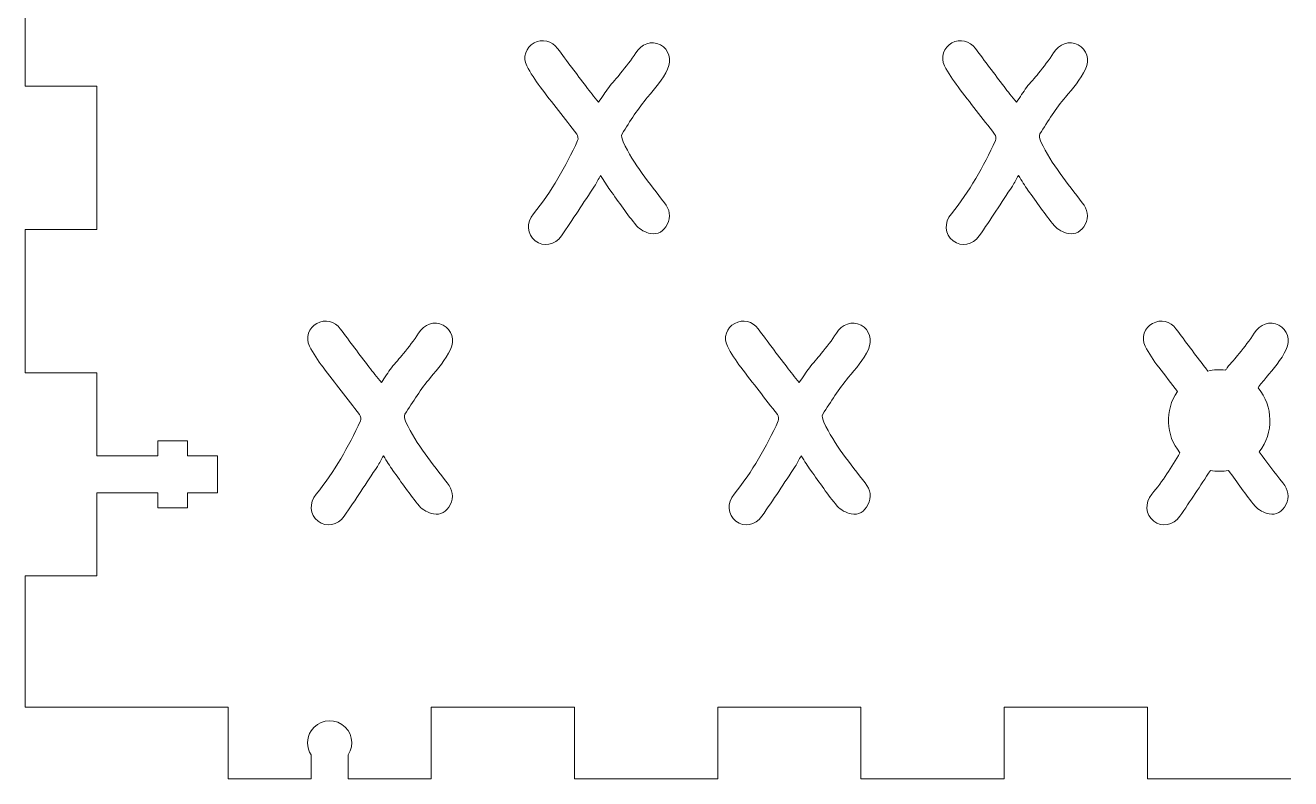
# Model space of a CAD drawing. Header units: inches. Extents: x 5 to 205, y 56 to 256.
# Drawn here: x 5.3 to 111.3, y 56 to 119.1 of the extents above; entities that cross this region are included whole.
import ezdxf

# ---------------------------------------------------------------- set-up
doc = ezdxf.new("R2010")
doc.units = ezdxf.units.IN
doc.header["$MEASUREMENT"] = 0

# ---------------------------------------------------------------- blocks, each defined once
blk = doc.blocks.new('block 128')
at = {"color": 7, "lineweight": 15, "true_color": 0xffffff}
blk.add_open_spline([(66.69, 93.68), (66.23, 94.3), (65.4, 94.51), (64.73, 94.13)], degree=3, dxfattribs=at)
blk = doc.blocks.new('block 129')
at = {"color": 7, "lineweight": 15, "true_color": 0xffffff}
blk.add_open_spline([(64.73, 94.13), (64.06, 93.76), (63.74, 92.92), (64.11, 92.22)], degree=3, dxfattribs=at)
blk = doc.blocks.new('block 130')
at = {"color": 7, "lineweight": 15, "true_color": 0xffffff}
blk.add_open_spline([(64.11, 92.22), (64.42, 91.6), (64.82, 91.02), (65.24, 90.46)], degree=3, dxfattribs=at)
blk = doc.blocks.new('block 131')
at = {"color": 7, "lineweight": 15, "true_color": 0xffffff}
blk.add_open_spline([(65.24, 90.46), (66.24, 89.13), (67.29, 87.82), (68.3, 86.49)], degree=3, dxfattribs=at)
blk = doc.blocks.new('block 132')
at = {"color": 7, "lineweight": 15, "true_color": 0xffffff}
blk.add_open_spline([(68.3, 86.49), (68.4, 86.36), (68.44, 86.1), (68.38, 85.96)], degree=3, dxfattribs=at)
blk = doc.blocks.new('block 133')
at = {"color": 7, "lineweight": 15, "true_color": 0xffffff}
blk.add_open_spline([(68.38, 85.96), (67.36, 83.78), (66.21, 81.7), (64.68, 79.83)], degree=3, dxfattribs=at)
blk = doc.blocks.new('block 134')
at = {"color": 7, "lineweight": 15, "true_color": 0xffffff}
blk.add_open_spline([(64.68, 79.83), (64.05, 79.06), (64.13, 78.11), (64.83, 77.57)], degree=3, dxfattribs=at)
blk = doc.blocks.new('block 135')
at = {"color": 7, "lineweight": 15, "true_color": 0xffffff}
blk.add_open_spline([(64.83, 77.57), (65.52, 77.03), (66.45, 77.18), (67.01, 77.98)], degree=3, dxfattribs=at)
blk = doc.blocks.new('block 136')
at = {"color": 7, "lineweight": 15, "true_color": 0xffffff}
blk.add_open_spline([(67.01, 77.98), (67.96, 79.36), (68.88, 80.76), (69.8, 82.15)], degree=3, dxfattribs=at)
blk = doc.blocks.new('block 137')
at = {"color": 7, "lineweight": 15, "true_color": 0xffffff}
blk.add_open_spline([(69.8, 82.15), (69.98, 82.42), (70.11, 82.72), (70.3, 83.04)], degree=3, dxfattribs=at)
blk = doc.blocks.new('block 138')
at = {"color": 7, "lineweight": 15, "true_color": 0xffffff}
blk.add_open_spline([(70.3, 83.04), (70.59, 82.58), (70.83, 82.18), (71.1, 81.81)], degree=3, dxfattribs=at)
blk = doc.blocks.new('block 139')
at = {"color": 7, "lineweight": 15, "true_color": 0xffffff}
blk.add_open_spline([(71.1, 81.81), (71.82, 80.81), (72.52, 79.78), (73.31, 78.83)], degree=3, dxfattribs=at)
blk = doc.blocks.new('block 140')
at = {"color": 7, "lineweight": 15, "true_color": 0xffffff}
blk.add_open_spline([(73.31, 78.83), (73.58, 78.5), (74.06, 78.26), (74.49, 78.17)], degree=3, dxfattribs=at)
blk = doc.blocks.new('block 141')
at = {"color": 7, "lineweight": 15, "true_color": 0xffffff}
blk.add_open_spline([(74.49, 78.17), (75.09, 78.04), (75.6, 78.37), (75.89, 78.93)], degree=3, dxfattribs=at)
blk = doc.blocks.new('block 142')
at = {"color": 7, "lineweight": 15, "true_color": 0xffffff}
blk.add_open_spline([(75.89, 78.93), (76.22, 79.58), (76.09, 80.19), (75.65, 80.76)], degree=3, dxfattribs=at)
blk = doc.blocks.new('block 143')
at = {"color": 7, "lineweight": 15, "true_color": 0xffffff}
blk.add_open_spline([(75.65, 80.76), (74.41, 82.39), (73.08, 83.96), (72.19, 85.85)], degree=3, dxfattribs=at)
blk = doc.blocks.new('block 144')
at = {"color": 7, "lineweight": 15, "true_color": 0xffffff}
blk.add_open_spline([(72.19, 85.85), (72.1, 86.05), (72, 86.38), (72.1, 86.52)], degree=3, dxfattribs=at)
blk = doc.blocks.new('block 145')
at = {"color": 7, "lineweight": 15, "true_color": 0xffffff}
blk.add_open_spline([(72.1, 86.52), (72.78, 87.57), (73.44, 88.65), (74.24, 89.59)], degree=3, dxfattribs=at)
blk = doc.blocks.new('block 146')
at = {"color": 7, "lineweight": 15, "true_color": 0xffffff}
blk.add_open_spline([(74.24, 89.59), (74.88, 90.34), (75.5, 91.06), (75.92, 91.95)], degree=3, dxfattribs=at)
blk = doc.blocks.new('block 147')
at = {"color": 7, "lineweight": 15, "true_color": 0xffffff}
blk.add_open_spline([(75.92, 91.95), (76.29, 92.72), (76.03, 93.59), (75.31, 93.98)], degree=3, dxfattribs=at)
blk = doc.blocks.new('block 148')
at = {"color": 7, "lineweight": 15, "true_color": 0xffffff}
blk.add_open_spline([(75.31, 93.98), (74.56, 94.38), (73.7, 94.06), (73.24, 93.31)], degree=3, dxfattribs=at)
blk = doc.blocks.new('block 149')
at = {"color": 7, "lineweight": 15, "true_color": 0xffffff}
blk.add_open_spline([(73.24, 93.31), (72.87, 92.71), (72.42, 92.16), (71.97, 91.6)], degree=3, dxfattribs=at)
blk = doc.blocks.new('block 150')
at = {"color": 7, "lineweight": 15, "true_color": 0xffffff}
blk.add_open_spline([(71.97, 91.6), (71.66, 91.19), (71.3, 90.82), (70.98, 90.41)], degree=3, dxfattribs=at)
blk = doc.blocks.new('block 151')
at = {"color": 7, "lineweight": 15, "true_color": 0xffffff}
blk.add_open_spline([(70.98, 90.41), (70.69, 90.02), (70.43, 89.61), (70.13, 89.17)], degree=3, dxfattribs=at)
blk = doc.blocks.new('block 152')
at = {"color": 7, "lineweight": 15, "true_color": 0xffffff}
blk.add_open_spline([(70.13, 89.17), (69.75, 89.65), (69.41, 90.06), (69.09, 90.48)], degree=3, dxfattribs=at)
blk = doc.blocks.new('block 153')
at = {"color": 7, "lineweight": 15, "true_color": 0xffffff}
blk.add_open_spline([(69.09, 90.48), (68.29, 91.54), (67.47, 92.61), (66.69, 93.68)], degree=3, dxfattribs=at)
blk = doc.blocks.new('block 232')
at = {"color": 7, "lineweight": 15, "true_color": 0xffffff}
blk.add_open_spline([(31.69, 93.68), (31.23, 94.3), (30.4, 94.51), (29.73, 94.13)], degree=3, dxfattribs=at)
blk = doc.blocks.new('block 233')
at = {"color": 7, "lineweight": 15, "true_color": 0xffffff}
blk.add_open_spline([(29.73, 94.13), (29.06, 93.76), (28.74, 92.92), (29.11, 92.22)], degree=3, dxfattribs=at)
blk = doc.blocks.new('block 234')
at = {"color": 7, "lineweight": 15, "true_color": 0xffffff}
blk.add_open_spline([(29.11, 92.22), (29.42, 91.6), (29.82, 91.02), (30.24, 90.46)], degree=3, dxfattribs=at)
blk = doc.blocks.new('block 235')
at = {"color": 7, "lineweight": 15, "true_color": 0xffffff}
blk.add_open_spline([(30.24, 90.46), (31.24, 89.13), (32.29, 87.82), (33.3, 86.49)], degree=3, dxfattribs=at)
blk = doc.blocks.new('block 236')
at = {"color": 7, "lineweight": 15, "true_color": 0xffffff}
blk.add_open_spline([(33.3, 86.49), (33.4, 86.36), (33.44, 86.1), (33.38, 85.96)], degree=3, dxfattribs=at)
blk = doc.blocks.new('block 237')
at = {"color": 7, "lineweight": 15, "true_color": 0xffffff}
blk.add_open_spline([(33.38, 85.96), (32.36, 83.78), (31.21, 81.7), (29.68, 79.83)], degree=3, dxfattribs=at)
blk = doc.blocks.new('block 238')
at = {"color": 7, "lineweight": 15, "true_color": 0xffffff}
blk.add_open_spline([(29.68, 79.83), (29.05, 79.06), (29.13, 78.11), (29.83, 77.57)], degree=3, dxfattribs=at)
blk = doc.blocks.new('block 239')
at = {"color": 7, "lineweight": 15, "true_color": 0xffffff}
blk.add_open_spline([(29.83, 77.57), (30.52, 77.03), (31.45, 77.18), (32.01, 77.98)], degree=3, dxfattribs=at)
blk = doc.blocks.new('block 240')
at = {"color": 7, "lineweight": 15, "true_color": 0xffffff}
blk.add_open_spline([(32.01, 77.98), (32.96, 79.36), (33.88, 80.76), (34.8, 82.15)], degree=3, dxfattribs=at)
blk = doc.blocks.new('block 241')
at = {"color": 7, "lineweight": 15, "true_color": 0xffffff}
blk.add_open_spline([(34.8, 82.15), (34.98, 82.42), (35.11, 82.72), (35.3, 83.04)], degree=3, dxfattribs=at)
blk = doc.blocks.new('block 242')
at = {"color": 7, "lineweight": 15, "true_color": 0xffffff}
blk.add_open_spline([(35.3, 83.04), (35.59, 82.58), (35.83, 82.18), (36.1, 81.81)], degree=3, dxfattribs=at)
blk = doc.blocks.new('block 243')
at = {"color": 7, "lineweight": 15, "true_color": 0xffffff}
blk.add_open_spline([(36.1, 81.81), (36.82, 80.81), (37.52, 79.78), (38.31, 78.83)], degree=3, dxfattribs=at)
blk = doc.blocks.new('block 244')
at = {"color": 7, "lineweight": 15, "true_color": 0xffffff}
blk.add_open_spline([(38.31, 78.83), (38.58, 78.5), (39.06, 78.26), (39.49, 78.17)], degree=3, dxfattribs=at)
blk = doc.blocks.new('block 245')
at = {"color": 7, "lineweight": 15, "true_color": 0xffffff}
blk.add_open_spline([(39.49, 78.17), (40.09, 78.04), (40.6, 78.37), (40.89, 78.93)], degree=3, dxfattribs=at)
blk = doc.blocks.new('block 246')
at = {"color": 7, "lineweight": 15, "true_color": 0xffffff}
blk.add_open_spline([(40.89, 78.93), (41.22, 79.58), (41.09, 80.19), (40.65, 80.76)], degree=3, dxfattribs=at)
blk = doc.blocks.new('block 247')
at = {"color": 7, "lineweight": 15, "true_color": 0xffffff}
blk.add_open_spline([(40.65, 80.76), (39.41, 82.39), (38.08, 83.96), (37.19, 85.85)], degree=3, dxfattribs=at)
blk = doc.blocks.new('block 248')
at = {"color": 7, "lineweight": 15, "true_color": 0xffffff}
blk.add_open_spline([(37.19, 85.85), (37.1, 86.05), (37, 86.38), (37.1, 86.52)], degree=3, dxfattribs=at)
blk = doc.blocks.new('block 249')
at = {"color": 7, "lineweight": 15, "true_color": 0xffffff}
blk.add_open_spline([(37.1, 86.52), (37.78, 87.57), (38.44, 88.65), (39.24, 89.59)], degree=3, dxfattribs=at)
blk = doc.blocks.new('block 250')
at = {"color": 7, "lineweight": 15, "true_color": 0xffffff}
blk.add_open_spline([(39.24, 89.59), (39.88, 90.34), (40.5, 91.06), (40.92, 91.95)], degree=3, dxfattribs=at)
blk = doc.blocks.new('block 251')
at = {"color": 7, "lineweight": 15, "true_color": 0xffffff}
blk.add_open_spline([(40.92, 91.95), (41.29, 92.72), (41.03, 93.59), (40.31, 93.98)], degree=3, dxfattribs=at)
blk = doc.blocks.new('block 252')
at = {"color": 7, "lineweight": 15, "true_color": 0xffffff}
blk.add_open_spline([(40.31, 93.98), (39.56, 94.38), (38.7, 94.06), (38.24, 93.31)], degree=3, dxfattribs=at)
blk = doc.blocks.new('block 253')
at = {"color": 7, "lineweight": 15, "true_color": 0xffffff}
blk.add_open_spline([(38.24, 93.31), (37.87, 92.71), (37.42, 92.16), (36.97, 91.6)], degree=3, dxfattribs=at)
blk = doc.blocks.new('block 254')
at = {"color": 7, "lineweight": 15, "true_color": 0xffffff}
blk.add_open_spline([(36.97, 91.6), (36.66, 91.19), (36.3, 90.82), (35.98, 90.41)], degree=3, dxfattribs=at)
blk = doc.blocks.new('block 255')
at = {"color": 7, "lineweight": 15, "true_color": 0xffffff}
blk.add_open_spline([(35.98, 90.41), (35.69, 90.02), (35.43, 89.61), (35.13, 89.17)], degree=3, dxfattribs=at)
blk = doc.blocks.new('block 256')
at = {"color": 7, "lineweight": 15, "true_color": 0xffffff}
blk.add_open_spline([(35.13, 89.17), (34.75, 89.65), (34.41, 90.06), (34.09, 90.48)], degree=3, dxfattribs=at)
blk = doc.blocks.new('block 257')
at = {"color": 7, "lineweight": 15, "true_color": 0xffffff}
blk.add_open_spline([(34.09, 90.48), (33.29, 91.54), (32.47, 92.61), (31.69, 93.68)], degree=3, dxfattribs=at)
blk = doc.blocks.new('block 414')
at = {"color": 7, "lineweight": 15, "true_color": 0xffffff}
blk.add_open_spline([(104.36, 90.14), (104.27, 90.25), (104.18, 90.37), (104.09, 90.48)], degree=3, dxfattribs=at)
blk = doc.blocks.new('block 415')
at = {"color": 7, "lineweight": 15, "true_color": 0xffffff}
blk.add_open_spline([(104.09, 90.48), (103.29, 91.54), (102.47, 92.61), (101.69, 93.68)], degree=3, dxfattribs=at)
blk = doc.blocks.new('block 416')
at = {"color": 7, "lineweight": 15, "true_color": 0xffffff}
blk.add_open_spline([(101.69, 93.68), (101.23, 94.3), (100.4, 94.51), (99.73, 94.13)], degree=3, dxfattribs=at)
blk = doc.blocks.new('block 417')
at = {"color": 7, "lineweight": 15, "true_color": 0xffffff}
blk.add_open_spline([(99.73, 94.13), (99.06, 93.76), (98.74, 92.92), (99.11, 92.22)], degree=3, dxfattribs=at)
blk = doc.blocks.new('block 418')
at = {"color": 7, "lineweight": 15, "true_color": 0xffffff}
blk.add_open_spline([(99.11, 92.22), (99.42, 91.6), (99.82, 91.02), (100.24, 90.46)], degree=3, dxfattribs=at)
blk = doc.blocks.new('block 419')
at = {"color": 7, "lineweight": 15, "true_color": 0xffffff}
blk.add_open_spline([(100.24, 90.46), (100.76, 89.78), (101.29, 89.1), (101.81, 88.42)], degree=3, dxfattribs=at)
blk = doc.blocks.new('block 420')
at = {"color": 7, "lineweight": 15, "true_color": 0xffffff}
blk.add_open_spline([(102.02, 83.3), (101.34, 82.08), (100.57, 80.92), (99.68, 79.83)], degree=3, dxfattribs=at)
blk = doc.blocks.new('block 421')
at = {"color": 7, "lineweight": 15, "true_color": 0xffffff}
blk.add_open_spline([(99.68, 79.83), (99.05, 79.06), (99.13, 78.11), (99.83, 77.57)], degree=3, dxfattribs=at)
blk = doc.blocks.new('block 422')
at = {"color": 7, "lineweight": 15, "true_color": 0xffffff}
blk.add_open_spline([(99.83, 77.57), (100.52, 77.03), (101.45, 77.18), (102.01, 77.98)], degree=3, dxfattribs=at)
blk = doc.blocks.new('block 423')
at = {"color": 7, "lineweight": 15, "true_color": 0xffffff}
blk.add_open_spline([(102.01, 77.98), (102.89, 79.24), (103.73, 80.53), (104.57, 81.81)], degree=3, dxfattribs=at)
blk = doc.blocks.new('block 424')
at = {"color": 7, "lineweight": 15, "true_color": 0xffffff}
blk.add_open_spline([(106.09, 81.82), (106.1, 81.81), (106.1, 81.81), (106.1, 81.81)], degree=3, dxfattribs=at)
blk = doc.blocks.new('block 425')
at = {"color": 7, "lineweight": 15, "true_color": 0xffffff}
blk.add_open_spline([(106.1, 81.81), (106.82, 80.81), (107.52, 79.78), (108.31, 78.83)], degree=3, dxfattribs=at)
blk = doc.blocks.new('block 426')
at = {"color": 7, "lineweight": 15, "true_color": 0xffffff}
blk.add_open_spline([(108.31, 78.83), (108.58, 78.5), (109.06, 78.26), (109.49, 78.17)], degree=3, dxfattribs=at)
blk = doc.blocks.new('block 427')
at = {"color": 7, "lineweight": 15, "true_color": 0xffffff}
blk.add_open_spline([(109.49, 78.17), (110.09, 78.04), (110.6, 78.37), (110.89, 78.93)], degree=3, dxfattribs=at)
blk = doc.blocks.new('block 428')
at = {"color": 7, "lineweight": 15, "true_color": 0xffffff}
blk.add_open_spline([(110.89, 78.93), (111.22, 79.58), (111.09, 80.19), (110.65, 80.76)], degree=3, dxfattribs=at)
blk = doc.blocks.new('block 429')
at = {"color": 7, "lineweight": 15, "true_color": 0xffffff}
blk.add_open_spline([(110.65, 80.76), (109.98, 81.63), (109.29, 82.49), (108.66, 83.38)], degree=3, dxfattribs=at)
blk = doc.blocks.new('block 430')
at = {"color": 7, "lineweight": 15, "true_color": 0xffffff}
blk.add_open_spline([(108.56, 88.72), (108.78, 89.02), (109, 89.31), (109.24, 89.59)], degree=3, dxfattribs=at)
blk = doc.blocks.new('block 431')
at = {"color": 7, "lineweight": 15, "true_color": 0xffffff}
blk.add_open_spline([(109.24, 89.59), (109.88, 90.34), (110.5, 91.06), (110.92, 91.95)], degree=3, dxfattribs=at)
blk = doc.blocks.new('block 432')
at = {"color": 7, "lineweight": 15, "true_color": 0xffffff}
blk.add_open_spline([(110.92, 91.95), (111.29, 92.72), (111.03, 93.59), (110.31, 93.98)], degree=3, dxfattribs=at)
blk = doc.blocks.new('block 433')
at = {"color": 7, "lineweight": 15, "true_color": 0xffffff}
blk.add_open_spline([(110.31, 93.98), (109.56, 94.38), (108.7, 94.06), (108.24, 93.31)], degree=3, dxfattribs=at)
blk = doc.blocks.new('block 434')
at = {"color": 7, "lineweight": 15, "true_color": 0xffffff}
blk.add_open_spline([(108.24, 93.31), (107.87, 92.71), (107.42, 92.16), (106.97, 91.6)], degree=3, dxfattribs=at)
blk = doc.blocks.new('block 435')
at = {"color": 7, "lineweight": 15, "true_color": 0xffffff}
blk.add_open_spline([(106.97, 91.6), (106.66, 91.19), (106.3, 90.82), (105.98, 90.41)], degree=3, dxfattribs=at)
blk = doc.blocks.new('block 436')
at = {"color": 7, "lineweight": 15, "true_color": 0xffffff}
blk.add_open_spline([(105.98, 90.41), (105.93, 90.34), (105.89, 90.27), (105.84, 90.21)], degree=3, dxfattribs=at)
blk = doc.blocks.new('block 593')
at = {"color": 7, "lineweight": 15, "true_color": 0xffffff}
blk.add_open_spline([(84.89, 117.16), (84.42, 117.78), (83.59, 117.99), (82.92, 117.62)], degree=3, dxfattribs=at)
blk = doc.blocks.new('block 594')
at = {"color": 7, "lineweight": 15, "true_color": 0xffffff}
blk.add_open_spline([(82.92, 117.62), (82.25, 117.24), (81.93, 116.4), (82.3, 115.71)], degree=3, dxfattribs=at)
blk = doc.blocks.new('block 595')
at = {"color": 7, "lineweight": 15, "true_color": 0xffffff}
blk.add_open_spline([(82.3, 115.71), (82.62, 115.09), (83.02, 114.5), (83.43, 113.95)], degree=3, dxfattribs=at)
blk = doc.blocks.new('block 596')
at = {"color": 7, "lineweight": 15, "true_color": 0xffffff}
blk.add_open_spline([(83.43, 113.95), (84.43, 112.61), (85.49, 111.31), (86.5, 109.97)], degree=3, dxfattribs=at)
blk = doc.blocks.new('block 597')
at = {"color": 7, "lineweight": 15, "true_color": 0xffffff}
blk.add_open_spline([(86.5, 109.97), (86.59, 109.85), (86.64, 109.59), (86.57, 109.44)], degree=3, dxfattribs=at)
blk = doc.blocks.new('block 598')
at = {"color": 7, "lineweight": 15, "true_color": 0xffffff}
blk.add_open_spline([(86.57, 109.44), (85.56, 107.26), (84.4, 105.18), (82.88, 103.31)], degree=3, dxfattribs=at)
blk = doc.blocks.new('block 599')
at = {"color": 7, "lineweight": 15, "true_color": 0xffffff}
blk.add_open_spline([(82.88, 103.31), (82.24, 102.55), (82.32, 101.59), (83.02, 101.05)], degree=3, dxfattribs=at)
blk = doc.blocks.new('block 600')
at = {"color": 7, "lineweight": 15, "true_color": 0xffffff}
blk.add_open_spline([(83.02, 101.05), (83.72, 100.51), (84.65, 100.66), (85.21, 101.46)], degree=3, dxfattribs=at)
blk = doc.blocks.new('block 601')
at = {"color": 7, "lineweight": 15, "true_color": 0xffffff}
blk.add_open_spline([(85.21, 101.46), (86.16, 102.84), (87.07, 104.24), (87.99, 105.63)], degree=3, dxfattribs=at)
blk = doc.blocks.new('block 602')
at = {"color": 7, "lineweight": 15, "true_color": 0xffffff}
blk.add_open_spline([(87.99, 105.63), (88.17, 105.91), (88.31, 106.2), (88.49, 106.53)], degree=3, dxfattribs=at)
blk = doc.blocks.new('block 603')
at = {"color": 7, "lineweight": 15, "true_color": 0xffffff}
blk.add_open_spline([(88.49, 106.53), (88.79, 106.07), (89.02, 105.66), (89.29, 105.29)], degree=3, dxfattribs=at)
blk = doc.blocks.new('block 604')
at = {"color": 7, "lineweight": 15, "true_color": 0xffffff}
blk.add_open_spline([(89.29, 105.29), (90.01, 104.29), (90.72, 103.26), (91.5, 102.31)], degree=3, dxfattribs=at)
blk = doc.blocks.new('block 605')
at = {"color": 7, "lineweight": 15, "true_color": 0xffffff}
blk.add_open_spline([(91.5, 102.31), (91.78, 101.99), (92.25, 101.74), (92.68, 101.66)], degree=3, dxfattribs=at)
blk = doc.blocks.new('block 606')
at = {"color": 7, "lineweight": 15, "true_color": 0xffffff}
blk.add_open_spline([(92.68, 101.66), (93.28, 101.53), (93.79, 101.86), (94.08, 102.41)], degree=3, dxfattribs=at)
blk = doc.blocks.new('block 607')
at = {"color": 7, "lineweight": 15, "true_color": 0xffffff}
blk.add_open_spline([(94.08, 102.41), (94.41, 103.06), (94.28, 103.67), (93.84, 104.24)], degree=3, dxfattribs=at)
blk = doc.blocks.new('block 608')
at = {"color": 7, "lineweight": 15, "true_color": 0xffffff}
blk.add_open_spline([(93.84, 104.24), (92.6, 105.87), (91.27, 107.45), (90.38, 109.33)], degree=3, dxfattribs=at)
blk = doc.blocks.new('block 609')
at = {"color": 7, "lineweight": 15, "true_color": 0xffffff}
blk.add_open_spline([(90.38, 109.33), (90.29, 109.53), (90.19, 109.86), (90.29, 110.01)], degree=3, dxfattribs=at)
blk = doc.blocks.new('block 610')
at = {"color": 7, "lineweight": 15, "true_color": 0xffffff}
blk.add_open_spline([(90.29, 110.01), (90.97, 111.06), (91.63, 112.14), (92.43, 113.08)], degree=3, dxfattribs=at)
blk = doc.blocks.new('block 611')
at = {"color": 7, "lineweight": 15, "true_color": 0xffffff}
blk.add_open_spline([(92.43, 113.08), (93.07, 113.82), (93.69, 114.54), (94.11, 115.43)], degree=3, dxfattribs=at)
blk = doc.blocks.new('block 612')
at = {"color": 7, "lineweight": 15, "true_color": 0xffffff}
blk.add_open_spline([(94.11, 115.43), (94.48, 116.2), (94.22, 117.08), (93.5, 117.46)], degree=3, dxfattribs=at)
blk = doc.blocks.new('block 613')
at = {"color": 7, "lineweight": 15, "true_color": 0xffffff}
blk.add_open_spline([(93.5, 117.46), (92.75, 117.86), (91.9, 117.54), (91.44, 116.79)], degree=3, dxfattribs=at)
blk = doc.blocks.new('block 614')
at = {"color": 7, "lineweight": 15, "true_color": 0xffffff}
blk.add_open_spline([(91.44, 116.79), (91.06, 116.19), (90.61, 115.64), (90.17, 115.08)], degree=3, dxfattribs=at)
blk = doc.blocks.new('block 615')
at = {"color": 7, "lineweight": 15, "true_color": 0xffffff}
blk.add_open_spline([(90.17, 115.08), (89.85, 114.67), (89.49, 114.3), (89.17, 113.89)], degree=3, dxfattribs=at)
blk = doc.blocks.new('block 616')
at = {"color": 7, "lineweight": 15, "true_color": 0xffffff}
blk.add_open_spline([(89.17, 113.89), (88.89, 113.5), (88.63, 113.09), (88.33, 112.65)], degree=3, dxfattribs=at)
blk = doc.blocks.new('block 617')
at = {"color": 7, "lineweight": 15, "true_color": 0xffffff}
blk.add_open_spline([(88.33, 112.65), (87.94, 113.13), (87.6, 113.54), (87.29, 113.97)], degree=3, dxfattribs=at)
blk = doc.blocks.new('block 618')
at = {"color": 7, "lineweight": 15, "true_color": 0xffffff}
blk.add_open_spline([(87.29, 113.97), (86.48, 115.03), (85.67, 116.09), (84.89, 117.16)], degree=3, dxfattribs=at)
blk = doc.blocks.new('block 671')
at = {"color": 7, "lineweight": 15, "true_color": 0xffffff}
blk.add_open_spline([(49.89, 117.16), (49.42, 117.78), (48.59, 117.99), (47.92, 117.62)], degree=3, dxfattribs=at)
blk = doc.blocks.new('block 672')
at = {"color": 7, "lineweight": 15, "true_color": 0xffffff}
blk.add_open_spline([(47.92, 117.62), (47.25, 117.24), (46.93, 116.4), (47.3, 115.71)], degree=3, dxfattribs=at)
blk = doc.blocks.new('block 673')
at = {"color": 7, "lineweight": 15, "true_color": 0xffffff}
blk.add_open_spline([(47.3, 115.71), (47.62, 115.09), (48.02, 114.5), (48.43, 113.95)], degree=3, dxfattribs=at)
blk = doc.blocks.new('block 674')
at = {"color": 7, "lineweight": 15, "true_color": 0xffffff}
blk.add_open_spline([(48.43, 113.95), (49.43, 112.61), (50.49, 111.31), (51.5, 109.97)], degree=3, dxfattribs=at)
blk = doc.blocks.new('block 675')
at = {"color": 7, "lineweight": 15, "true_color": 0xffffff}
blk.add_open_spline([(51.5, 109.97), (51.59, 109.85), (51.64, 109.59), (51.57, 109.44)], degree=3, dxfattribs=at)
blk = doc.blocks.new('block 676')
at = {"color": 7, "lineweight": 15, "true_color": 0xffffff}
blk.add_open_spline([(51.57, 109.44), (50.56, 107.26), (49.4, 105.18), (47.88, 103.31)], degree=3, dxfattribs=at)
blk = doc.blocks.new('block 677')
at = {"color": 7, "lineweight": 15, "true_color": 0xffffff}
blk.add_open_spline([(47.88, 103.31), (47.24, 102.55), (47.32, 101.59), (48.02, 101.05)], degree=3, dxfattribs=at)
blk = doc.blocks.new('block 678')
at = {"color": 7, "lineweight": 15, "true_color": 0xffffff}
blk.add_open_spline([(48.02, 101.05), (48.72, 100.51), (49.65, 100.66), (50.21, 101.46)], degree=3, dxfattribs=at)
blk = doc.blocks.new('block 679')
at = {"color": 7, "lineweight": 15, "true_color": 0xffffff}
blk.add_open_spline([(50.21, 101.46), (51.16, 102.84), (52.07, 104.24), (52.99, 105.63)], degree=3, dxfattribs=at)
blk = doc.blocks.new('block 680')
at = {"color": 7, "lineweight": 15, "true_color": 0xffffff}
blk.add_open_spline([(52.99, 105.63), (53.17, 105.91), (53.31, 106.2), (53.49, 106.53)], degree=3, dxfattribs=at)
blk = doc.blocks.new('block 681')
at = {"color": 7, "lineweight": 15, "true_color": 0xffffff}
blk.add_open_spline([(53.49, 106.53), (53.79, 106.07), (54.02, 105.66), (54.29, 105.29)], degree=3, dxfattribs=at)
blk = doc.blocks.new('block 682')
at = {"color": 7, "lineweight": 15, "true_color": 0xffffff}
blk.add_open_spline([(54.29, 105.29), (55.01, 104.29), (55.72, 103.26), (56.5, 102.31)], degree=3, dxfattribs=at)
blk = doc.blocks.new('block 683')
at = {"color": 7, "lineweight": 15, "true_color": 0xffffff}
blk.add_open_spline([(56.5, 102.31), (56.78, 101.99), (57.25, 101.74), (57.68, 101.66)], degree=3, dxfattribs=at)
blk = doc.blocks.new('block 684')
at = {"color": 7, "lineweight": 15, "true_color": 0xffffff}
blk.add_open_spline([(57.68, 101.66), (58.28, 101.53), (58.79, 101.86), (59.08, 102.41)], degree=3, dxfattribs=at)
blk = doc.blocks.new('block 685')
at = {"color": 7, "lineweight": 15, "true_color": 0xffffff}
blk.add_open_spline([(59.08, 102.41), (59.41, 103.06), (59.28, 103.67), (58.84, 104.24)], degree=3, dxfattribs=at)
blk = doc.blocks.new('block 686')
at = {"color": 7, "lineweight": 15, "true_color": 0xffffff}
blk.add_open_spline([(58.84, 104.24), (57.6, 105.87), (56.27, 107.45), (55.38, 109.33)], degree=3, dxfattribs=at)
blk = doc.blocks.new('block 687')
at = {"color": 7, "lineweight": 15, "true_color": 0xffffff}
blk.add_open_spline([(55.38, 109.33), (55.29, 109.53), (55.19, 109.86), (55.29, 110.01)], degree=3, dxfattribs=at)
blk = doc.blocks.new('block 688')
at = {"color": 7, "lineweight": 15, "true_color": 0xffffff}
blk.add_open_spline([(55.29, 110.01), (55.97, 111.06), (56.63, 112.14), (57.43, 113.08)], degree=3, dxfattribs=at)
blk = doc.blocks.new('block 689')
at = {"color": 7, "lineweight": 15, "true_color": 0xffffff}
blk.add_open_spline([(57.43, 113.08), (58.07, 113.82), (58.69, 114.54), (59.11, 115.43)], degree=3, dxfattribs=at)
blk = doc.blocks.new('block 690')
at = {"color": 7, "lineweight": 15, "true_color": 0xffffff}
blk.add_open_spline([(59.11, 115.43), (59.48, 116.2), (59.22, 117.08), (58.5, 117.46)], degree=3, dxfattribs=at)
blk = doc.blocks.new('block 691')
at = {"color": 7, "lineweight": 15, "true_color": 0xffffff}
blk.add_open_spline([(58.5, 117.46), (57.75, 117.86), (56.9, 117.54), (56.44, 116.79)], degree=3, dxfattribs=at)
blk = doc.blocks.new('block 692')
at = {"color": 7, "lineweight": 15, "true_color": 0xffffff}
blk.add_open_spline([(56.44, 116.79), (56.06, 116.19), (55.61, 115.64), (55.17, 115.08)], degree=3, dxfattribs=at)
blk = doc.blocks.new('block 693')
at = {"color": 7, "lineweight": 15, "true_color": 0xffffff}
blk.add_open_spline([(55.17, 115.08), (54.85, 114.67), (54.49, 114.3), (54.17, 113.89)], degree=3, dxfattribs=at)
blk = doc.blocks.new('block 694')
at = {"color": 7, "lineweight": 15, "true_color": 0xffffff}
blk.add_open_spline([(54.17, 113.89), (53.89, 113.5), (53.63, 113.09), (53.33, 112.65)], degree=3, dxfattribs=at)
blk = doc.blocks.new('block 695')
at = {"color": 7, "lineweight": 15, "true_color": 0xffffff}
blk.add_open_spline([(53.33, 112.65), (52.94, 113.13), (52.6, 113.54), (52.29, 113.97)], degree=3, dxfattribs=at)
blk = doc.blocks.new('block 696')
at = {"color": 7, "lineweight": 15, "true_color": 0xffffff}
blk.add_open_spline([(52.29, 113.97), (51.48, 115.03), (50.67, 116.09), (49.89, 117.16)], degree=3, dxfattribs=at)
blk = doc.blocks.new('block 932')
at = {"color": 7, "lineweight": 15, "true_color": 0xffffff}
blk.add_lwpolyline([(99.3, 55.99), (111.3, 55.99)], dxfattribs=at)
blk = doc.blocks.new('block 933')
at = {"color": 7, "lineweight": 15, "true_color": 0xffffff}
blk.add_lwpolyline([(99.3, 61.99), (99.3, 55.99)], dxfattribs=at)
blk = doc.blocks.new('block 934')
at = {"color": 7, "lineweight": 15, "true_color": 0xffffff}
blk.add_lwpolyline([(87.3, 61.99), (99.3, 61.99)], dxfattribs=at)
blk = doc.blocks.new('block 935')
at = {"color": 7, "lineweight": 15, "true_color": 0xffffff}
blk.add_lwpolyline([(87.3, 55.99), (87.3, 61.99)], dxfattribs=at)
blk = doc.blocks.new('block 936')
at = {"color": 7, "lineweight": 15, "true_color": 0xffffff}
blk.add_lwpolyline([(75.3, 55.99), (87.3, 55.99)], dxfattribs=at)
blk = doc.blocks.new('block 937')
at = {"color": 7, "lineweight": 15, "true_color": 0xffffff}
blk.add_lwpolyline([(75.3, 61.99), (75.3, 55.99)], dxfattribs=at)
blk = doc.blocks.new('block 938')
at = {"color": 7, "lineweight": 15, "true_color": 0xffffff}
blk.add_lwpolyline([(63.3, 61.99), (75.3, 61.99)], dxfattribs=at)
blk = doc.blocks.new('block 939')
at = {"color": 7, "lineweight": 15, "true_color": 0xffffff}
blk.add_lwpolyline([(63.3, 55.99), (63.3, 61.99)], dxfattribs=at)
blk = doc.blocks.new('block 940')
at = {"color": 7, "lineweight": 15, "true_color": 0xffffff}
blk.add_lwpolyline([(51.3, 55.99), (63.3, 55.99)], dxfattribs=at)
blk = doc.blocks.new('block 941')
at = {"color": 7, "lineweight": 15, "true_color": 0xffffff}
blk.add_lwpolyline([(51.3, 61.99), (51.3, 55.99)], dxfattribs=at)
blk = doc.blocks.new('block 942')
at = {"color": 7, "lineweight": 15, "true_color": 0xffffff}
blk.add_lwpolyline([(39.3, 61.99), (51.3, 61.99)], dxfattribs=at)
blk = doc.blocks.new('block 943')
at = {"color": 7, "lineweight": 15, "true_color": 0xffffff}
blk.add_lwpolyline([(39.3, 55.99), (39.3, 61.99)], dxfattribs=at)
blk = doc.blocks.new('block 944')
at = {"color": 7, "lineweight": 15, "true_color": 0xffffff}
blk.add_lwpolyline([(32.35, 55.99), (39.3, 55.99)], dxfattribs=at)
blk = doc.blocks.new('block 945')
at = {"color": 7, "lineweight": 15, "true_color": 0xffffff}
blk.add_lwpolyline([(32.35, 57.98), (32.35, 55.99)], dxfattribs=at)
blk = doc.blocks.new('block 946')
at = {"color": 7, "lineweight": 15, "true_color": 0xffffff}
blk.add_lwpolyline([(29.25, 55.99), (29.25, 57.98)], dxfattribs=at)
blk = doc.blocks.new('block 947')
at = {"color": 7, "lineweight": 15, "true_color": 0xffffff}
blk.add_lwpolyline([(22.3, 55.99), (29.25, 55.99)], dxfattribs=at)
blk = doc.blocks.new('block 948')
at = {"color": 7, "lineweight": 15, "true_color": 0xffffff}
blk.add_lwpolyline([(22.3, 61.99), (22.3, 55.99)], dxfattribs=at)
blk = doc.blocks.new('block 949')
at = {"color": 7, "lineweight": 15, "true_color": 0xffffff}
blk.add_lwpolyline([(5.3, 61.99), (22.3, 61.99)], dxfattribs=at)
blk = doc.blocks.new('block 950')
at = {"color": 7, "lineweight": 15, "true_color": 0xffffff}
blk.add_lwpolyline([(5.3, 72.99), (5.3, 61.99)], dxfattribs=at)
blk = doc.blocks.new('block 951')
at = {"color": 7, "lineweight": 15, "true_color": 0xffffff}
blk.add_lwpolyline([(11.3, 72.99), (5.3, 72.99)], dxfattribs=at)
blk = doc.blocks.new('block 952')
at = {"color": 7, "lineweight": 15, "true_color": 0xffffff}
blk.add_lwpolyline([(11.3, 79.94), (11.3, 72.99)], dxfattribs=at)
blk = doc.blocks.new('block 953')
at = {"color": 7, "lineweight": 15, "true_color": 0xffffff}
blk.add_lwpolyline([(16.4, 79.94), (11.3, 79.94)], dxfattribs=at)
blk = doc.blocks.new('block 954')
at = {"color": 7, "lineweight": 15, "true_color": 0xffffff}
blk.add_lwpolyline([(16.4, 78.69), (16.4, 79.94)], dxfattribs=at)
blk = doc.blocks.new('block 955')
at = {"color": 7, "lineweight": 15, "true_color": 0xffffff}
blk.add_lwpolyline([(18.9, 78.69), (16.4, 78.69)], dxfattribs=at)
blk = doc.blocks.new('block 956')
at = {"color": 7, "lineweight": 15, "true_color": 0xffffff}
blk.add_lwpolyline([(18.9, 79.94), (18.9, 78.69)], dxfattribs=at)
blk = doc.blocks.new('block 957')
at = {"color": 7, "lineweight": 15, "true_color": 0xffffff}
blk.add_lwpolyline([(21.4, 79.94), (18.9, 79.94)], dxfattribs=at)
blk = doc.blocks.new('block 958')
at = {"color": 7, "lineweight": 15, "true_color": 0xffffff}
blk.add_lwpolyline([(21.4, 83.04), (21.4, 79.94)], dxfattribs=at)
blk = doc.blocks.new('block 959')
at = {"color": 7, "lineweight": 15, "true_color": 0xffffff}
blk.add_lwpolyline([(18.9, 83.04), (21.4, 83.04)], dxfattribs=at)
blk = doc.blocks.new('block 960')
at = {"color": 7, "lineweight": 15, "true_color": 0xffffff}
blk.add_lwpolyline([(18.9, 84.29), (18.9, 83.04)], dxfattribs=at)
blk = doc.blocks.new('block 961')
at = {"color": 7, "lineweight": 15, "true_color": 0xffffff}
blk.add_lwpolyline([(16.4, 84.29), (18.9, 84.29)], dxfattribs=at)
blk = doc.blocks.new('block 962')
at = {"color": 7, "lineweight": 15, "true_color": 0xffffff}
blk.add_lwpolyline([(16.4, 83.04), (16.4, 84.29)], dxfattribs=at)
blk = doc.blocks.new('block 963')
at = {"color": 7, "lineweight": 15, "true_color": 0xffffff}
blk.add_lwpolyline([(11.3, 83.04), (16.4, 83.04)], dxfattribs=at)
blk = doc.blocks.new('block 964')
at = {"color": 7, "lineweight": 15, "true_color": 0xffffff}
blk.add_lwpolyline([(11.3, 89.99), (11.3, 83.04)], dxfattribs=at)
blk = doc.blocks.new('block 965')
at = {"color": 7, "lineweight": 15, "true_color": 0xffffff}
blk.add_lwpolyline([(5.3, 89.99), (11.3, 89.99)], dxfattribs=at)
blk = doc.blocks.new('block 966')
at = {"color": 7, "lineweight": 15, "true_color": 0xffffff}
blk.add_lwpolyline([(5.3, 101.99), (5.3, 89.99)], dxfattribs=at)
blk = doc.blocks.new('block 967')
at = {"color": 7, "lineweight": 15, "true_color": 0xffffff}
blk.add_lwpolyline([(11.3, 101.99), (5.3, 101.99)], dxfattribs=at)
blk = doc.blocks.new('block 968')
at = {"color": 7, "lineweight": 15, "true_color": 0xffffff}
blk.add_lwpolyline([(11.3, 113.99), (11.3, 101.99)], dxfattribs=at)
blk = doc.blocks.new('block 969')
at = {"color": 7, "lineweight": 15, "true_color": 0xffffff}
blk.add_lwpolyline([(5.3, 113.99), (11.3, 113.99)], dxfattribs=at)
blk = doc.blocks.new('block 970')
at = {"color": 7, "lineweight": 15, "true_color": 0xffffff}
blk.add_lwpolyline([(5.3, 125.99), (5.3, 113.99)], dxfattribs=at)
blk = doc.blocks.new('block 1004')
at = {"color": 7, "lineweight": 15, "true_color": 0xffffff}
blk.add_open_spline([(101.81, 88.42), (100.73, 86.86), (100.81, 84.77), (102.02, 83.3)], degree=3, dxfattribs=at)
blk = doc.blocks.new('block 1008')
at = {"color": 7, "lineweight": 15, "true_color": 0xffffff}
blk.add_open_spline([(32.35, 57.98), (32.91, 58.84), (32.67, 59.98), (31.81, 60.54), (30.96, 61.1), (29.81, 60.86), (29.25, 60), (28.85, 59.39), (28.85, 58.6), (29.25, 57.98)], degree=3, knots=[0, 0, 0, 0, 1, 1, 1, 2, 2, 2, 3, 3, 3, 3], dxfattribs=at)
blk = doc.blocks.new('block 1009')
at = {"color": 7, "lineweight": 15, "true_color": 0xffffff}
blk.add_open_spline([(104.57, 81.81), (105.07, 81.72), (105.59, 81.72), (106.09, 81.82)], degree=3, dxfattribs=at)
blk = doc.blocks.new('block 1010')
at = {"color": 7, "lineweight": 15, "true_color": 0xffffff}
blk.add_open_spline([(108.66, 83.38), (109.89, 84.96), (109.85, 87.19), (108.56, 88.72)], degree=3, dxfattribs=at)
blk = doc.blocks.new('block 1011')
at = {"color": 7, "lineweight": 15, "true_color": 0xffffff}
blk.add_open_spline([(105.84, 90.21), (105.34, 90.27), (104.84, 90.25), (104.36, 90.14)], degree=3, dxfattribs=at)

msp = doc.modelspace()

# ---------------------------------------------------------------- block references
for name in ['block 970', 'block 671', 'block 691', 'block 593', 'block 613', 'block 672', 'block 696', 'block 692', 'block 690', 'block 594', 'block 618', 'block 614', 'block 612', 'block 673', 'block 595', 'block 693', 'block 689', 'block 615', 'block 611', 'block 969', 'block 968', 'block 674', 'block 695', 'block 694', 'block 596', 'block 617', 'block 616', 'block 688', 'block 610', 'block 676', 'block 675', 'block 687', 'block 686', 'block 598', 'block 597', 'block 609', 'block 608', 'block 680', 'block 681', 'block 602', 'block 603', 'block 679', 'block 682', 'block 601', 'block 604', 'block 685', 'block 607', 'block 677', 'block 599', 'block 966', 'block 967', 'block 683', 'block 684', 'block 605', 'block 606', 'block 678', 'block 600', 'block 232', 'block 252', 'block 128', 'block 148', 'block 416', 'block 433', 'block 233', 'block 257', 'block 253', 'block 251', 'block 129', 'block 153', 'block 149', 'block 147', 'block 417', 'block 415', 'block 434', 'block 432', 'block 234', 'block 130', 'block 418', 'block 254', 'block 250', 'block 150', 'block 146', 'block 435', 'block 431', 'block 235', 'block 256', 'block 255', 'block 131', 'block 152', 'block 151', 'block 419', 'block 414', 'block 1011', 'block 436', 'block 965', 'block 964', 'block 249', 'block 145', 'block 430', 'block 1004', 'block 1010', 'block 237', 'block 236', 'block 248', 'block 133', 'block 132', 'block 144', 'block 247', 'block 143', 'block 961', 'block 962', 'block 960', 'block 963', 'block 959', 'block 958', 'block 241', 'block 242', 'block 137', 'block 138', 'block 420', 'block 429', 'block 240', 'block 243', 'block 136', 'block 139', 'block 423', 'block 1009', 'block 424', 'block 425', 'block 246', 'block 142', 'block 428', 'block 952', 'block 953', 'block 954', 'block 956', 'block 957', 'block 238', 'block 134', 'block 421', 'block 955', 'block 244', 'block 245', 'block 140', 'block 141', 'block 426', 'block 427', 'block 239', 'block 135', 'block 422', 'block 950', 'block 951', 'block 949', 'block 948', 'block 942', 'block 943', 'block 941', 'block 938', 'block 939', 'block 937', 'block 934', 'block 935', 'block 933', 'block 1008', 'block 946', 'block 945', 'block 947', 'block 944', 'block 940', 'block 936', 'block 932']:
    msp.add_blockref(name, (0, 0))

doc.saveas('drawing.dxf')
